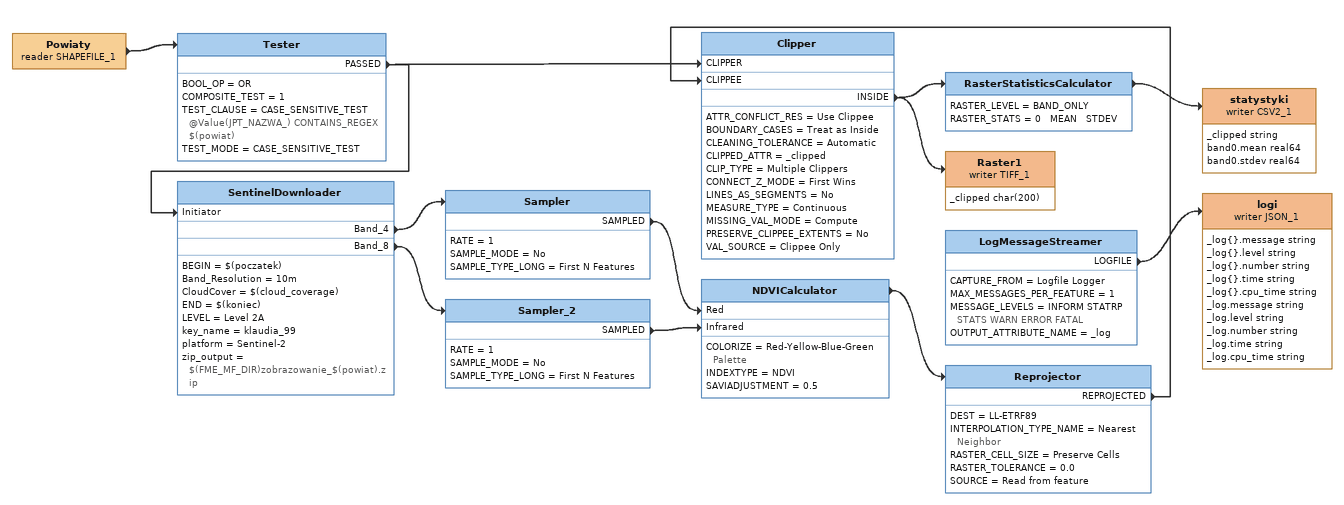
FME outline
Powiaty (reader SHAPEFILE_1)
    -> Tester
Tester
    BOOL_OP = OR
    COMPOSITE_TEST = 1
    TEST_CLAUSE = CASE_SENSITIVE_TEST @Value(JPT_NAZWA_) CONTAINS_REGEX $(powiat)
    TEST_MODE = CASE_SENSITIVE_TEST
    PASSED -> Clipper [CLIPPER]
    PASSED -> SentinelDownloader [Initiator]
SentinelDownloader
    BEGIN = $(poczatek)
    Band_Resolution = 10m
    CloudCover = $(cloud_coverage)
    END = $(koniec)
    LEVEL = Level 2A
    key_name = klaudia_99
    platform = Sentinel-2
    zip_output = $(FME_MF_DIR)zobrazowanie_$(powiat).zip
    Band_4 -> Sampler
    Band_8 -> Sampler_2
Sampler
    RATE = 1
    SAMPLE_MODE = No
    SAMPLE_TYPE_LONG = First N Features
    SAMPLED -> NDVICalculator [Red]
Sampler_2
    RATE = 1
    SAMPLE_MODE = No
    SAMPLE_TYPE_LONG = First N Features
    SAMPLED -> NDVICalculator [Infrared]
NDVICalculator
    COLORIZE = Red-Yellow-Blue-Green Palette
    INDEXTYPE = NDVI
    SAVIADJUSTMENT = 0.5
    -> Reprojector
Reprojector
    DEST = LL-ETRF89
    INTERPOLATION_TYPE_NAME = Nearest Neighbor
    RASTER_CELL_SIZE = Preserve Cells
    RASTER_TOLERANCE = 0.0
    SOURCE = Read from feature
    REPROJECTED -> Clipper [CLIPPEE]
Clipper
    ATTR_CONFLICT_RES = Use Clippee
    BOUNDARY_CASES = Treat as Inside
    CLEANING_TOLERANCE = Automatic
    CLIPPED_ATTR = _clipped
    CLIP_TYPE = Multiple Clippers
    CONNECT_Z_MODE = First Wins
    LINES_AS_SEGMENTS = No
    MEASURE_TYPE = Continuous
    MISSING_VAL_MODE = Compute
    PRESERVE_CLIPPEE_EXTENTS = No
    VAL_SOURCE = Clippee Only
    INSIDE -> Raster1 (writer TIFF_1)
    INSIDE -> RasterStatisticsCalculator
RasterStatisticsCalculator
    RASTER_LEVEL = BAND_ONLY
    RASTER_STATS = 0   MEAN   STDEV
    -> statystyki (writer CSV2_1)
statystyki (writer CSV2_1)
    attributes: _clipped string, band0.mean real64, band0.stdev real64
Raster1 (writer TIFF_1)
    attributes: _clipped char(200)
LogMessageStreamer
    CAPTURE_FROM = Logfile Logger
    MAX_MESSAGES_PER_FEATURE = 1
    MESSAGE_LEVELS = INFORM STATRP STATS WARN ERROR FATAL
    OUTPUT_ATTRIBUTE_NAME = _log
    LOGFILE -> logi (writer JSON_1)
logi (writer JSON_1)
    attributes: _log{}.message string, _log{}.level string, _log{}.number string, _log{}.time string, _log{}.cpu_time string, _log.message string, _log.level string, _log.number string, _log.time string, _log.cpu_time string
